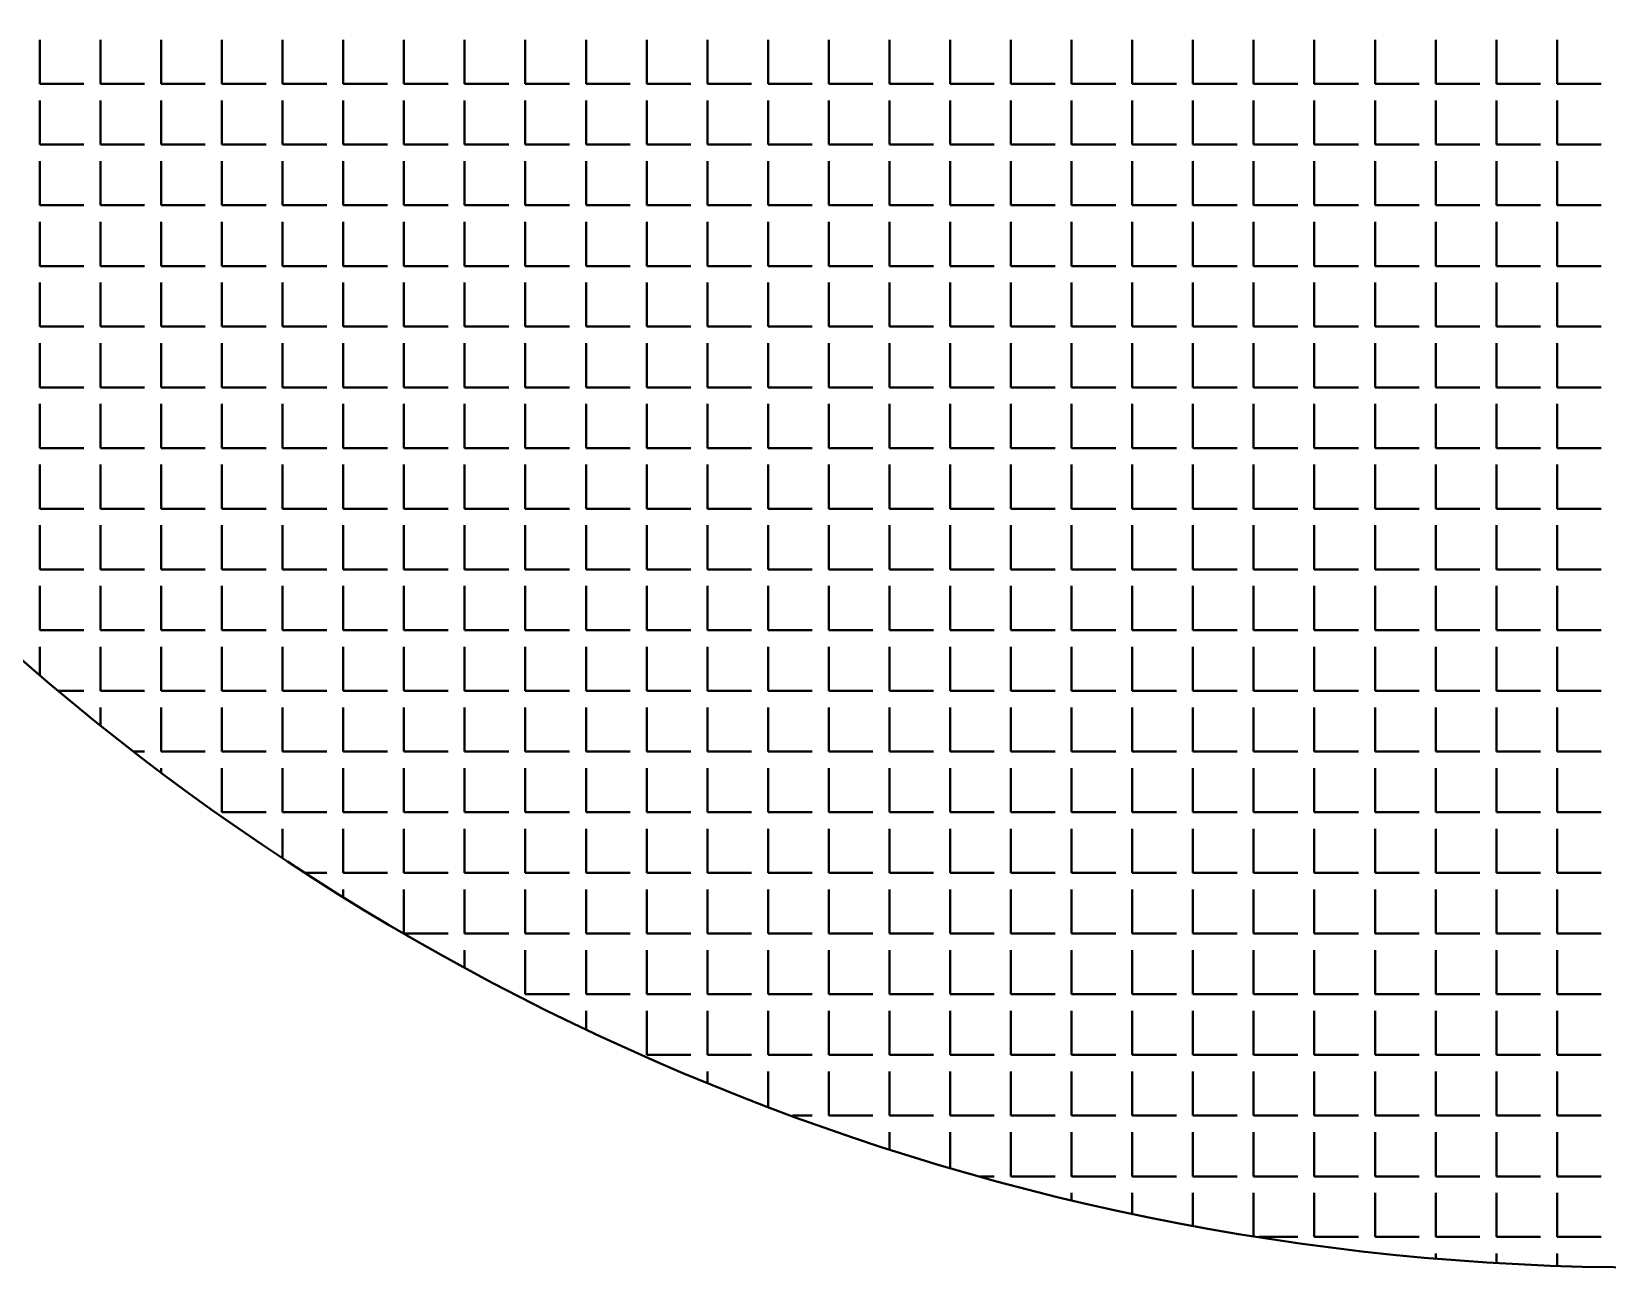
# Model space of a CAD drawing. Header units: millimetres. Extents: x 895788 to 1136524, y -21936 to 400945.
# Drawn here: x 929098.11 to 929119.49, y 271130.53 to 271147.3 of the extents above; entities that cross this region are included whole.
import ezdxf

# ---------------------------------------------------------------- set-up
doc = ezdxf.new("R2010")
doc.units = ezdxf.units.MM
doc.layers.add('GRANIT', color=10, linetype='Continuous', lineweight=30)

msp = doc.modelspace()

# ---------------------------------------------------------------- linework, layer by layer
at = {"layer": 'GRANIT', "color": 0, "linetype": 'Continuous', "lineweight": 40}
for p, q in [((929098.219, 271146.593), (929098.219, 271147.192)), ((929099.043, 271146.593), (929099.043, 271147.192)), ((929099.866, 271146.593), (929099.866, 271147.192)), ((929100.69, 271146.593), (929100.69, 271147.192)), ((929101.513, 271146.593), (929101.513, 271147.192)), ((929102.337, 271146.593), (929102.337, 271147.192)), ((929103.16, 271146.593), (929103.16, 271147.192)), ((929103.984, 271146.593), (929103.984, 271147.192)), ((929104.807, 271146.593), (929104.807, 271147.192)), ((929105.631, 271146.593), (929105.631, 271147.192)), ((929106.455, 271146.593), (929106.455, 271147.192)), ((929107.278, 271146.593), (929107.278, 271147.192)), ((929108.102, 271146.593), (929108.102, 271147.192)), ((929108.925, 271146.593), (929108.925, 271147.192)), ((929109.749, 271146.593), (929109.749, 271147.192)), ((929110.572, 271146.593), (929110.572, 271147.192)), ((929111.396, 271146.593), (929111.396, 271147.192)), ((929112.219, 271146.593), (929112.219, 271147.192)), ((929113.043, 271146.593), (929113.043, 271147.192)), ((929113.866, 271146.593), (929113.866, 271147.192)), ((929114.69, 271146.593), (929114.69, 271147.192)), ((929115.513, 271146.593), (929115.513, 271147.192)), ((929116.337, 271146.593), (929116.337, 271147.192)), ((929117.16, 271146.593), (929117.16, 271147.192)), ((929117.984, 271146.593), (929117.984, 271147.192)), ((929118.807, 271146.593), (929118.807, 271147.192)), ((929098.219, 271146.593), (929098.818, 271146.593)), ((929099.043, 271146.593), (929099.642, 271146.593)), ((929099.866, 271146.593), (929100.465, 271146.593)), ((929100.69, 271146.593), (929101.289, 271146.593)), ((929101.513, 271146.593), (929102.112, 271146.593)), ((929102.337, 271146.593), (929102.936, 271146.593)), ((929103.16, 271146.593), (929103.759, 271146.593)), ((929103.984, 271146.593), (929104.583, 271146.593)), ((929104.807, 271146.593), (929105.406, 271146.593)), ((929105.631, 271146.593), (929106.23, 271146.593)), ((929106.455, 271146.593), (929107.053, 271146.593)), ((929107.278, 271146.593), (929107.877, 271146.593)), ((929108.102, 271146.593), (929108.701, 271146.593)), ((929108.925, 271146.593), (929109.524, 271146.593)), ((929109.749, 271146.593), (929110.348, 271146.593)), ((929110.572, 271146.593), (929111.171, 271146.593)), ((929111.396, 271146.593), (929111.995, 271146.593)), ((929112.219, 271146.593), (929112.818, 271146.593)), ((929113.043, 271146.593), (929113.642, 271146.593)), ((929113.866, 271146.593), (929114.465, 271146.593)), ((929114.69, 271146.593), (929115.289, 271146.593)), ((929115.513, 271146.593), (929116.112, 271146.593)), ((929116.337, 271146.593), (929116.936, 271146.593)), ((929117.16, 271146.593), (929117.759, 271146.593)), ((929117.984, 271146.593), (929118.583, 271146.593)), ((929118.807, 271146.593), (929119.406, 271146.593)), ((929098.219, 271145.769), (929098.219, 271146.368)), ((929099.043, 271145.769), (929099.043, 271146.368)), ((929099.866, 271145.769), (929099.866, 271146.368)), ((929100.69, 271145.769), (929100.69, 271146.368)), ((929101.513, 271145.769), (929101.513, 271146.368)), ((929102.337, 271145.769), (929102.337, 271146.368)), ((929103.16, 271145.769), (929103.16, 271146.368)), ((929103.984, 271145.769), (929103.984, 271146.368)), ((929104.807, 271145.769), (929104.807, 271146.368)), ((929105.631, 271145.769), (929105.631, 271146.368)), ((929106.455, 271145.769), (929106.455, 271146.368)), ((929107.278, 271145.769), (929107.278, 271146.368)), ((929108.102, 271145.769), (929108.102, 271146.368)), ((929108.925, 271145.769), (929108.925, 271146.368)), ((929109.749, 271145.769), (929109.749, 271146.368)), ((929110.572, 271145.769), (929110.572, 271146.368)), ((929111.396, 271145.769), (929111.396, 271146.368)), ((929112.219, 271145.769), (929112.219, 271146.368)), ((929113.043, 271145.769), (929113.043, 271146.368)), ((929113.866, 271145.769), (929113.866, 271146.368)), ((929114.69, 271145.769), (929114.69, 271146.368)), ((929115.513, 271145.769), (929115.513, 271146.368)), ((929116.337, 271145.769), (929116.337, 271146.368)), ((929117.16, 271145.769), (929117.16, 271146.368)), ((929117.984, 271145.769), (929117.984, 271146.368)), ((929118.807, 271145.769), (929118.807, 271146.368)), ((929098.219, 271145.769), (929098.818, 271145.769)), ((929099.043, 271145.769), (929099.642, 271145.769)), ((929099.866, 271145.769), (929100.465, 271145.769)), ((929100.69, 271145.769), (929101.289, 271145.769)), ((929101.513, 271145.769), (929102.112, 271145.769)), ((929102.337, 271145.769), (929102.936, 271145.769)), ((929103.16, 271145.769), (929103.759, 271145.769)), ((929103.984, 271145.769), (929104.583, 271145.769)), ((929104.807, 271145.769), (929105.406, 271145.769)), ((929105.631, 271145.769), (929106.23, 271145.769)), ((929106.455, 271145.769), (929107.053, 271145.769)), ((929107.278, 271145.769), (929107.877, 271145.769)), ((929108.102, 271145.769), (929108.701, 271145.769)), ((929108.925, 271145.769), (929109.524, 271145.769)), ((929109.749, 271145.769), (929110.348, 271145.769)), ((929110.572, 271145.769), (929111.171, 271145.769)), ((929111.396, 271145.769), (929111.995, 271145.769)), ((929112.219, 271145.769), (929112.818, 271145.769)), ((929113.043, 271145.769), (929113.642, 271145.769)), ((929113.866, 271145.769), (929114.465, 271145.769)), ((929114.69, 271145.769), (929115.289, 271145.769)), ((929115.513, 271145.769), (929116.112, 271145.769)), ((929116.337, 271145.769), (929116.936, 271145.769)), ((929117.16, 271145.769), (929117.759, 271145.769)), ((929117.984, 271145.769), (929118.583, 271145.769)), ((929118.807, 271145.769), (929119.406, 271145.769)), ((929098.219, 271144.946), (929098.219, 271145.545)), ((929099.043, 271144.946), (929099.043, 271145.545)), ((929099.866, 271144.946), (929099.866, 271145.545)), ((929100.69, 271144.946), (929100.69, 271145.545)), ((929101.513, 271144.946), (929101.513, 271145.545)), ((929102.337, 271144.946), (929102.337, 271145.545)), ((929103.16, 271144.946), (929103.16, 271145.545)), ((929103.984, 271144.946), (929103.984, 271145.545)), ((929104.807, 271144.946), (929104.807, 271145.545)), ((929105.631, 271144.946), (929105.631, 271145.545)), ((929106.455, 271144.946), (929106.455, 271145.545)), ((929107.278, 271144.946), (929107.278, 271145.545)), ((929108.102, 271144.946), (929108.102, 271145.545)), ((929108.925, 271144.946), (929108.925, 271145.545)), ((929109.749, 271144.946), (929109.749, 271145.545)), ((929110.572, 271144.946), (929110.572, 271145.545)), ((929111.396, 271144.946), (929111.396, 271145.545)), ((929112.219, 271144.946), (929112.219, 271145.545)), ((929113.043, 271144.946), (929113.043, 271145.545)), ((929113.866, 271144.946), (929113.866, 271145.545)), ((929114.69, 271144.946), (929114.69, 271145.545)), ((929115.513, 271144.946), (929115.513, 271145.545)), ((929116.337, 271144.946), (929116.337, 271145.545)), ((929117.16, 271144.946), (929117.16, 271145.545)), ((929117.984, 271144.946), (929117.984, 271145.545)), ((929118.807, 271144.946), (929118.807, 271145.545)), ((929098.219, 271144.946), (929098.818, 271144.946)), ((929099.043, 271144.946), (929099.642, 271144.946)), ((929099.866, 271144.946), (929100.465, 271144.946)), ((929100.69, 271144.946), (929101.289, 271144.946)), ((929101.513, 271144.946), (929102.112, 271144.946)), ((929102.337, 271144.946), (929102.936, 271144.946)), ((929103.16, 271144.946), (929103.759, 271144.946)), ((929103.984, 271144.946), (929104.583, 271144.946)), ((929104.807, 271144.946), (929105.406, 271144.946)), ((929105.631, 271144.946), (929106.23, 271144.946)), ((929106.455, 271144.946), (929107.053, 271144.946)), ((929107.278, 271144.946), (929107.877, 271144.946)), ((929108.102, 271144.946), (929108.701, 271144.946)), ((929108.925, 271144.946), (929109.524, 271144.946)), ((929109.749, 271144.946), (929110.348, 271144.946)), ((929110.572, 271144.946), (929111.171, 271144.946)), ((929111.396, 271144.946), (929111.995, 271144.946)), ((929112.219, 271144.946), (929112.818, 271144.946)), ((929113.043, 271144.946), (929113.642, 271144.946)), ((929113.866, 271144.946), (929114.465, 271144.946)), ((929114.69, 271144.946), (929115.289, 271144.946)), ((929115.513, 271144.946), (929116.112, 271144.946)), ((929116.337, 271144.946), (929116.936, 271144.946)), ((929117.16, 271144.946), (929117.759, 271144.946)), ((929117.984, 271144.946), (929118.583, 271144.946)), ((929118.807, 271144.946), (929119.406, 271144.946)), ((929098.219, 271144.122), (929098.219, 271144.721)), ((929099.043, 271144.122), (929099.043, 271144.721)), ((929099.866, 271144.122), (929099.866, 271144.721)), ((929100.69, 271144.122), (929100.69, 271144.721)), ((929101.513, 271144.122), (929101.513, 271144.721)), ((929102.337, 271144.122), (929102.337, 271144.721)), ((929103.16, 271144.122), (929103.16, 271144.721)), ((929103.984, 271144.122), (929103.984, 271144.721)), ((929104.807, 271144.122), (929104.807, 271144.721)), ((929105.631, 271144.122), (929105.631, 271144.721)), ((929106.455, 271144.122), (929106.455, 271144.721)), ((929107.278, 271144.122), (929107.278, 271144.721)), ((929108.102, 271144.122), (929108.102, 271144.721)), ((929108.925, 271144.122), (929108.925, 271144.721)), ((929109.749, 271144.122), (929109.749, 271144.721)), ((929110.572, 271144.122), (929110.572, 271144.721)), ((929111.396, 271144.122), (929111.396, 271144.721)), ((929112.219, 271144.122), (929112.219, 271144.721)), ((929113.043, 271144.122), (929113.043, 271144.721)), ((929113.866, 271144.122), (929113.866, 271144.721)), ((929114.69, 271144.122), (929114.69, 271144.721)), ((929115.513, 271144.122), (929115.513, 271144.721)), ((929116.337, 271144.122), (929116.337, 271144.721)), ((929117.16, 271144.122), (929117.16, 271144.721)), ((929117.984, 271144.122), (929117.984, 271144.721)), ((929118.807, 271144.122), (929118.807, 271144.721)), ((929098.219, 271144.122), (929098.818, 271144.122)), ((929099.043, 271144.122), (929099.642, 271144.122)), ((929099.866, 271144.122), (929100.465, 271144.122)), ((929100.69, 271144.122), (929101.289, 271144.122)), ((929101.513, 271144.122), (929102.112, 271144.122)), ((929102.337, 271144.122), (929102.936, 271144.122)), ((929103.16, 271144.122), (929103.759, 271144.122)), ((929103.984, 271144.122), (929104.583, 271144.122)), ((929104.807, 271144.122), (929105.406, 271144.122)), ((929105.631, 271144.122), (929106.23, 271144.122)), ((929106.455, 271144.122), (929107.053, 271144.122)), ((929107.278, 271144.122), (929107.877, 271144.122)), ((929108.102, 271144.122), (929108.701, 271144.122)), ((929108.925, 271144.122), (929109.524, 271144.122)), ((929109.749, 271144.122), (929110.348, 271144.122)), ((929110.572, 271144.122), (929111.171, 271144.122)), ((929111.396, 271144.122), (929111.995, 271144.122)), ((929112.219, 271144.122), (929112.818, 271144.122)), ((929113.043, 271144.122), (929113.642, 271144.122)), ((929113.866, 271144.122), (929114.465, 271144.122)), ((929114.69, 271144.122), (929115.289, 271144.122)), ((929115.513, 271144.122), (929116.112, 271144.122)), ((929116.337, 271144.122), (929116.936, 271144.122)), ((929117.16, 271144.122), (929117.759, 271144.122)), ((929117.984, 271144.122), (929118.583, 271144.122)), ((929118.807, 271144.122), (929119.406, 271144.122)), ((929098.219, 271143.299), (929098.219, 271143.898)), ((929099.043, 271143.299), (929099.043, 271143.898)), ((929099.866, 271143.299), (929099.866, 271143.898)), ((929100.69, 271143.299), (929100.69, 271143.898)), ((929101.513, 271143.299), (929101.513, 271143.898)), ((929102.337, 271143.299), (929102.337, 271143.898)), ((929103.16, 271143.299), (929103.16, 271143.898)), ((929103.984, 271143.299), (929103.984, 271143.898)), ((929104.807, 271143.299), (929104.807, 271143.898)), ((929105.631, 271143.299), (929105.631, 271143.898)), ((929106.455, 271143.299), (929106.455, 271143.898)), ((929107.278, 271143.299), (929107.278, 271143.898)), ((929108.102, 271143.299), (929108.102, 271143.898)), ((929108.925, 271143.299), (929108.925, 271143.898)), ((929109.749, 271143.299), (929109.749, 271143.898)), ((929110.572, 271143.299), (929110.572, 271143.898)), ((929111.396, 271143.299), (929111.396, 271143.898)), ((929112.219, 271143.299), (929112.219, 271143.898)), ((929113.043, 271143.299), (929113.043, 271143.898)), ((929113.866, 271143.299), (929113.866, 271143.898)), ((929114.69, 271143.299), (929114.69, 271143.898)), ((929115.513, 271143.299), (929115.513, 271143.898)), ((929116.337, 271143.299), (929116.337, 271143.898)), ((929117.16, 271143.299), (929117.16, 271143.898)), ((929117.984, 271143.299), (929117.984, 271143.898)), ((929118.807, 271143.299), (929118.807, 271143.898)), ((929098.219, 271143.299), (929098.818, 271143.299)), ((929099.043, 271143.299), (929099.642, 271143.299)), ((929099.866, 271143.299), (929100.465, 271143.299)), ((929100.69, 271143.299), (929101.289, 271143.299)), ((929101.513, 271143.299), (929102.112, 271143.299)), ((929102.337, 271143.299), (929102.936, 271143.299)), ((929103.16, 271143.299), (929103.759, 271143.299)), ((929103.984, 271143.299), (929104.583, 271143.299)), ((929104.807, 271143.299), (929105.406, 271143.299)), ((929105.631, 271143.299), (929106.23, 271143.299)), ((929106.455, 271143.299), (929107.053, 271143.299)), ((929107.278, 271143.299), (929107.877, 271143.299)), ((929108.102, 271143.299), (929108.701, 271143.299)), ((929108.925, 271143.299), (929109.524, 271143.299)), ((929109.749, 271143.299), (929110.348, 271143.299)), ((929110.572, 271143.299), (929111.171, 271143.299)), ((929111.396, 271143.299), (929111.995, 271143.299)), ((929112.219, 271143.299), (929112.818, 271143.299)), ((929113.043, 271143.299), (929113.642, 271143.299)), ((929113.866, 271143.299), (929114.465, 271143.299)), ((929114.69, 271143.299), (929115.289, 271143.299)), ((929115.513, 271143.299), (929116.112, 271143.299)), ((929116.337, 271143.299), (929116.936, 271143.299)), ((929117.16, 271143.299), (929117.759, 271143.299)), ((929117.984, 271143.299), (929118.583, 271143.299)), ((929118.807, 271143.299), (929119.406, 271143.299)), ((929098.219, 271142.475), (929098.219, 271143.074)), ((929099.043, 271142.475), (929099.043, 271143.074)), ((929099.866, 271142.475), (929099.866, 271143.074)), ((929100.69, 271142.475), (929100.69, 271143.074)), ((929101.513, 271142.475), (929101.513, 271143.074)), ((929102.337, 271142.475), (929102.337, 271143.074)), ((929103.16, 271142.475), (929103.16, 271143.074)), ((929103.984, 271142.475), (929103.984, 271143.074)), ((929104.807, 271142.475), (929104.807, 271143.074)), ((929105.631, 271142.475), (929105.631, 271143.074)), ((929106.455, 271142.475), (929106.455, 271143.074)), ((929107.278, 271142.475), (929107.278, 271143.074)), ((929108.102, 271142.475), (929108.102, 271143.074)), ((929108.925, 271142.475), (929108.925, 271143.074)), ((929109.749, 271142.475), (929109.749, 271143.074)), ((929110.572, 271142.475), (929110.572, 271143.074)), ((929111.396, 271142.475), (929111.396, 271143.074)), ((929112.219, 271142.475), (929112.219, 271143.074)), ((929113.043, 271142.475), (929113.043, 271143.074)), ((929113.866, 271142.475), (929113.866, 271143.074)), ((929114.69, 271142.475), (929114.69, 271143.074)), ((929115.513, 271142.475), (929115.513, 271143.074)), ((929116.337, 271142.475), (929116.337, 271143.074)), ((929117.16, 271142.475), (929117.16, 271143.074)), ((929117.984, 271142.475), (929117.984, 271143.074)), ((929118.807, 271142.475), (929118.807, 271143.074)), ((929098.219, 271142.475), (929098.818, 271142.475)), ((929099.043, 271142.475), (929099.642, 271142.475)), ((929099.866, 271142.475), (929100.465, 271142.475)), ((929100.69, 271142.475), (929101.289, 271142.475)), ((929101.513, 271142.475), (929102.112, 271142.475)), ((929102.337, 271142.475), (929102.936, 271142.475)), ((929103.16, 271142.475), (929103.759, 271142.475)), ((929103.984, 271142.475), (929104.583, 271142.475)), ((929104.807, 271142.475), (929105.406, 271142.475)), ((929105.631, 271142.475), (929106.23, 271142.475)), ((929106.455, 271142.475), (929107.053, 271142.475)), ((929107.278, 271142.475), (929107.877, 271142.475)), ((929108.102, 271142.475), (929108.701, 271142.475)), ((929108.925, 271142.475), (929109.524, 271142.475)), ((929109.749, 271142.475), (929110.348, 271142.475)), ((929110.572, 271142.475), (929111.171, 271142.475)), ((929111.396, 271142.475), (929111.995, 271142.475)), ((929112.219, 271142.475), (929112.818, 271142.475)), ((929113.043, 271142.475), (929113.642, 271142.475)), ((929113.866, 271142.475), (929114.465, 271142.475)), ((929114.69, 271142.475), (929115.289, 271142.475)), ((929115.513, 271142.475), (929116.112, 271142.475)), ((929116.337, 271142.475), (929116.936, 271142.475)), ((929117.16, 271142.475), (929117.759, 271142.475)), ((929117.984, 271142.475), (929118.583, 271142.475)), ((929118.807, 271142.475), (929119.406, 271142.475)), ((929098.219, 271141.652), (929098.219, 271142.251)), ((929099.043, 271141.652), (929099.043, 271142.251)), ((929099.866, 271141.652), (929099.866, 271142.251)), ((929100.69, 271141.652), (929100.69, 271142.251)), ((929101.513, 271141.652), (929101.513, 271142.251)), ((929102.337, 271141.652), (929102.337, 271142.251)), ((929103.16, 271141.652), (929103.16, 271142.251)), ((929103.984, 271141.652), (929103.984, 271142.251)), ((929104.807, 271141.652), (929104.807, 271142.251)), ((929105.631, 271141.652), (929105.631, 271142.251)), ((929106.455, 271141.652), (929106.455, 271142.251)), ((929107.278, 271141.652), (929107.278, 271142.251)), ((929108.102, 271141.652), (929108.102, 271142.251)), ((929108.925, 271141.652), (929108.925, 271142.251)), ((929109.749, 271141.652), (929109.749, 271142.251)), ((929110.572, 271141.652), (929110.572, 271142.251)), ((929111.396, 271141.652), (929111.396, 271142.251)), ((929112.219, 271141.652), (929112.219, 271142.251)), ((929113.043, 271141.652), (929113.043, 271142.251)), ((929113.866, 271141.652), (929113.866, 271142.251)), ((929114.69, 271141.652), (929114.69, 271142.251)), ((929115.513, 271141.652), (929115.513, 271142.251)), ((929116.337, 271141.652), (929116.337, 271142.251)), ((929117.16, 271141.652), (929117.16, 271142.251)), ((929117.984, 271141.652), (929117.984, 271142.251)), ((929118.807, 271141.652), (929118.807, 271142.251)), ((929098.219, 271141.652), (929098.818, 271141.652)), ((929099.043, 271141.652), (929099.642, 271141.652)), ((929099.866, 271141.652), (929100.465, 271141.652)), ((929100.69, 271141.652), (929101.289, 271141.652)), ((929101.513, 271141.652), (929102.112, 271141.652)), ((929102.337, 271141.652), (929102.936, 271141.652)), ((929103.16, 271141.652), (929103.759, 271141.652)), ((929103.984, 271141.652), (929104.583, 271141.652)), ((929104.807, 271141.652), (929105.406, 271141.652)), ((929105.631, 271141.652), (929106.23, 271141.652)), ((929106.455, 271141.652), (929107.053, 271141.652)), ((929107.278, 271141.652), (929107.877, 271141.652)), ((929108.102, 271141.652), (929108.701, 271141.652)), ((929108.925, 271141.652), (929109.524, 271141.652)), ((929109.749, 271141.652), (929110.348, 271141.652)), ((929110.572, 271141.652), (929111.171, 271141.652)), ((929111.396, 271141.652), (929111.995, 271141.652)), ((929112.219, 271141.652), (929112.818, 271141.652)), ((929113.043, 271141.652), (929113.642, 271141.652)), ((929113.866, 271141.652), (929114.465, 271141.652)), ((929114.69, 271141.652), (929115.289, 271141.652)), ((929115.513, 271141.652), (929116.112, 271141.652)), ((929116.337, 271141.652), (929116.936, 271141.652)), ((929117.16, 271141.652), (929117.759, 271141.652)), ((929117.984, 271141.652), (929118.583, 271141.652)), ((929118.807, 271141.652), (929119.406, 271141.652)), ((929098.219, 271140.828), (929098.219, 271141.427)), ((929099.043, 271140.828), (929099.043, 271141.427)), ((929099.866, 271140.828), (929099.866, 271141.427)), ((929100.69, 271140.828), (929100.69, 271141.427)), ((929101.513, 271140.828), (929101.513, 271141.427)), ((929102.337, 271140.828), (929102.337, 271141.427)), ((929103.16, 271140.828), (929103.16, 271141.427)), ((929103.984, 271140.828), (929103.984, 271141.427)), ((929104.807, 271140.828), (929104.807, 271141.427)), ((929105.631, 271140.828), (929105.631, 271141.427)), ((929106.455, 271140.828), (929106.455, 271141.427)), ((929107.278, 271140.828), (929107.278, 271141.427)), ((929108.102, 271140.828), (929108.102, 271141.427)), ((929108.925, 271140.828), (929108.925, 271141.427)), ((929109.749, 271140.828), (929109.749, 271141.427)), ((929110.572, 271140.828), (929110.572, 271141.427)), ((929111.396, 271140.828), (929111.396, 271141.427)), ((929112.219, 271140.828), (929112.219, 271141.427)), ((929113.043, 271140.828), (929113.043, 271141.427)), ((929113.866, 271140.828), (929113.866, 271141.427)), ((929114.69, 271140.828), (929114.69, 271141.427)), ((929115.513, 271140.828), (929115.513, 271141.427)), ((929116.337, 271140.828), (929116.337, 271141.427)), ((929117.16, 271140.828), (929117.16, 271141.427)), ((929117.984, 271140.828), (929117.984, 271141.427)), ((929118.807, 271140.828), (929118.807, 271141.427)), ((929098.219, 271140.828), (929098.818, 271140.828)), ((929099.043, 271140.828), (929099.642, 271140.828)), ((929099.866, 271140.828), (929100.465, 271140.828)), ((929100.69, 271140.828), (929101.289, 271140.828)), ((929101.513, 271140.828), (929102.112, 271140.828)), ((929102.337, 271140.828), (929102.936, 271140.828)), ((929103.16, 271140.828), (929103.759, 271140.828)), ((929103.984, 271140.828), (929104.583, 271140.828)), ((929104.807, 271140.828), (929105.406, 271140.828)), ((929105.631, 271140.828), (929106.23, 271140.828)), ((929106.455, 271140.828), (929107.053, 271140.828)), ((929107.278, 271140.828), (929107.877, 271140.828)), ((929108.102, 271140.828), (929108.701, 271140.828)), ((929108.925, 271140.828), (929109.524, 271140.828)), ((929109.749, 271140.828), (929110.348, 271140.828)), ((929110.572, 271140.828), (929111.171, 271140.828)), ((929111.396, 271140.828), (929111.995, 271140.828)), ((929112.219, 271140.828), (929112.818, 271140.828)), ((929113.043, 271140.828), (929113.642, 271140.828)), ((929113.866, 271140.828), (929114.465, 271140.828)), ((929114.69, 271140.828), (929115.289, 271140.828)), ((929115.513, 271140.828), (929116.112, 271140.828)), ((929116.337, 271140.828), (929116.936, 271140.828)), ((929117.16, 271140.828), (929117.759, 271140.828)), ((929117.984, 271140.828), (929118.583, 271140.828)), ((929118.807, 271140.828), (929119.406, 271140.828)), ((929098.219, 271140.005), (929098.219, 271140.604)), ((929099.043, 271140.005), (929099.043, 271140.604)), ((929099.866, 271140.005), (929099.866, 271140.604)), ((929100.69, 271140.005), (929100.69, 271140.604)), ((929101.513, 271140.005), (929101.513, 271140.604)), ((929102.337, 271140.005), (929102.337, 271140.604)), ((929103.16, 271140.005), (929103.16, 271140.604)), ((929103.984, 271140.005), (929103.984, 271140.604)), ((929104.807, 271140.005), (929104.807, 271140.604)), ((929105.631, 271140.005), (929105.631, 271140.604)), ((929106.455, 271140.005), (929106.455, 271140.604)), ((929107.278, 271140.005), (929107.278, 271140.604)), ((929108.102, 271140.005), (929108.102, 271140.604)), ((929108.925, 271140.005), (929108.925, 271140.604)), ((929109.749, 271140.005), (929109.749, 271140.604)), ((929110.572, 271140.005), (929110.572, 271140.604)), ((929111.396, 271140.005), (929111.396, 271140.604)), ((929112.219, 271140.005), (929112.219, 271140.604)), ((929113.043, 271140.005), (929113.043, 271140.604)), ((929113.866, 271140.005), (929113.866, 271140.604)), ((929114.69, 271140.005), (929114.69, 271140.604)), ((929115.513, 271140.005), (929115.513, 271140.604)), ((929116.337, 271140.005), (929116.337, 271140.604)), ((929117.16, 271140.005), (929117.16, 271140.604)), ((929117.984, 271140.005), (929117.984, 271140.604)), ((929118.807, 271140.005), (929118.807, 271140.604)), ((929098.219, 271140.005), (929098.818, 271140.005)), ((929099.043, 271140.005), (929099.642, 271140.005)), ((929099.866, 271140.005), (929100.465, 271140.005)), ((929100.69, 271140.005), (929101.289, 271140.005)), ((929101.513, 271140.005), (929102.112, 271140.005)), ((929102.337, 271140.005), (929102.936, 271140.005)), ((929103.16, 271140.005), (929103.759, 271140.005)), ((929103.984, 271140.005), (929104.583, 271140.005)), ((929104.807, 271140.005), (929105.406, 271140.005)), ((929105.631, 271140.005), (929106.23, 271140.005)), ((929106.455, 271140.005), (929107.053, 271140.005)), ((929107.278, 271140.005), (929107.877, 271140.005)), ((929108.102, 271140.005), (929108.701, 271140.005)), ((929108.925, 271140.005), (929109.524, 271140.005)), ((929109.749, 271140.005), (929110.348, 271140.005)), ((929110.572, 271140.005), (929111.171, 271140.005)), ((929111.396, 271140.005), (929111.995, 271140.005)), ((929112.219, 271140.005), (929112.818, 271140.005)), ((929113.043, 271140.005), (929113.642, 271140.005)), ((929113.866, 271140.005), (929114.465, 271140.005)), ((929114.69, 271140.005), (929115.289, 271140.005)), ((929115.513, 271140.005), (929116.112, 271140.005)), ((929116.337, 271140.005), (929116.936, 271140.005)), ((929117.16, 271140.005), (929117.759, 271140.005)), ((929117.984, 271140.005), (929118.583, 271140.005)), ((929118.807, 271140.005), (929119.406, 271140.005)), ((929098.219, 271139.181), (929098.219, 271139.78)), ((929099.043, 271139.181), (929099.043, 271139.78)), ((929099.866, 271139.181), (929099.866, 271139.78)), ((929100.69, 271139.181), (929100.69, 271139.78)), ((929101.513, 271139.181), (929101.513, 271139.78)), ((929102.337, 271139.181), (929102.337, 271139.78)), ((929103.16, 271139.181), (929103.16, 271139.78)), ((929103.984, 271139.181), (929103.984, 271139.78)), ((929104.807, 271139.181), (929104.807, 271139.78)), ((929105.631, 271139.181), (929105.631, 271139.78)), ((929106.455, 271139.181), (929106.455, 271139.78)), ((929107.278, 271139.181), (929107.278, 271139.78)), ((929108.102, 271139.181), (929108.102, 271139.78)), ((929108.925, 271139.181), (929108.925, 271139.78)), ((929109.749, 271139.181), (929109.749, 271139.78)), ((929110.572, 271139.181), (929110.572, 271139.78)), ((929111.396, 271139.181), (929111.396, 271139.78)), ((929112.219, 271139.181), (929112.219, 271139.78)), ((929113.043, 271139.181), (929113.043, 271139.78)), ((929113.866, 271139.181), (929113.866, 271139.78)), ((929114.69, 271139.181), (929114.69, 271139.78)), ((929115.513, 271139.181), (929115.513, 271139.78)), ((929116.337, 271139.181), (929116.337, 271139.78)), ((929117.16, 271139.181), (929117.16, 271139.78)), ((929117.984, 271139.181), (929117.984, 271139.78)), ((929118.807, 271139.181), (929118.807, 271139.78)), ((929098.219, 271139.181), (929098.818, 271139.181)), ((929099.043, 271139.181), (929099.642, 271139.181)), ((929099.866, 271139.181), (929100.465, 271139.181)), ((929100.69, 271139.181), (929101.289, 271139.181)), ((929101.513, 271139.181), (929102.112, 271139.181)), ((929102.337, 271139.181), (929102.936, 271139.181)), ((929103.16, 271139.181), (929103.759, 271139.181)), ((929103.984, 271139.181), (929104.583, 271139.181)), ((929104.807, 271139.181), (929105.406, 271139.181)), ((929105.631, 271139.181), (929106.23, 271139.181)), ((929106.455, 271139.181), (929107.053, 271139.181)), ((929107.278, 271139.181), (929107.877, 271139.181)), ((929108.102, 271139.181), (929108.701, 271139.181)), ((929108.925, 271139.181), (929109.524, 271139.181)), ((929109.749, 271139.181), (929110.348, 271139.181)), ((929110.572, 271139.181), (929111.171, 271139.181)), ((929111.396, 271139.181), (929111.995, 271139.181)), ((929112.219, 271139.181), (929112.818, 271139.181)), ((929113.043, 271139.181), (929113.642, 271139.181)), ((929113.866, 271139.181), (929114.465, 271139.181)), ((929114.69, 271139.181), (929115.289, 271139.181)), ((929115.513, 271139.181), (929116.112, 271139.181)), ((929116.337, 271139.181), (929116.936, 271139.181)), ((929117.16, 271139.181), (929117.759, 271139.181)), ((929117.984, 271139.181), (929118.583, 271139.181)), ((929118.807, 271139.181), (929119.406, 271139.181)), ((929098.219, 271138.567), (929098.219, 271138.956)), ((929099.043, 271138.358), (929099.043, 271138.956)), ((929099.866, 271138.358), (929099.866, 271138.956)), ((929100.69, 271138.358), (929100.69, 271138.956)), ((929101.513, 271138.358), (929101.513, 271138.956)), ((929102.337, 271138.358), (929102.337, 271138.956)), ((929103.16, 271138.358), (929103.16, 271138.956)), ((929103.984, 271138.358), (929103.984, 271138.956)), ((929104.807, 271138.358), (929104.807, 271138.956)), ((929105.631, 271138.358), (929105.631, 271138.956)), ((929106.455, 271138.358), (929106.455, 271138.956)), ((929107.278, 271138.358), (929107.278, 271138.956)), ((929108.102, 271138.358), (929108.102, 271138.956)), ((929108.925, 271138.358), (929108.925, 271138.956)), ((929109.749, 271138.358), (929109.749, 271138.956)), ((929110.572, 271138.358), (929110.572, 271138.956)), ((929111.396, 271138.358), (929111.396, 271138.956)), ((929112.219, 271138.358), (929112.219, 271138.956)), ((929113.043, 271138.358), (929113.043, 271138.956)), ((929113.866, 271138.358), (929113.866, 271138.956)), ((929114.69, 271138.358), (929114.69, 271138.956)), ((929115.513, 271138.358), (929115.513, 271138.956)), ((929116.337, 271138.358), (929116.337, 271138.956)), ((929117.16, 271138.358), (929117.16, 271138.956)), ((929117.984, 271138.358), (929117.984, 271138.956)), ((929118.807, 271138.358), (929118.807, 271138.956)), ((929098.468, 271138.358), (929098.818, 271138.358)), ((929099.043, 271138.358), (929099.642, 271138.358)), ((929099.866, 271138.358), (929100.465, 271138.358)), ((929100.69, 271138.358), (929101.289, 271138.358)), ((929101.513, 271138.358), (929102.112, 271138.358)), ((929102.337, 271138.358), (929102.936, 271138.358)), ((929103.16, 271138.358), (929103.759, 271138.358)), ((929103.984, 271138.358), (929104.583, 271138.358)), ((929104.807, 271138.358), (929105.406, 271138.358)), ((929105.631, 271138.358), (929106.23, 271138.358)), ((929106.455, 271138.358), (929107.053, 271138.358)), ((929107.278, 271138.358), (929107.877, 271138.358)), ((929108.102, 271138.358), (929108.701, 271138.358)), ((929108.925, 271138.358), (929109.524, 271138.358)), ((929109.749, 271138.358), (929110.348, 271138.358)), ((929110.572, 271138.358), (929111.171, 271138.358)), ((929111.396, 271138.358), (929111.995, 271138.358)), ((929112.219, 271138.358), (929112.818, 271138.358)), ((929113.043, 271138.358), (929113.642, 271138.358)), ((929113.866, 271138.358), (929114.465, 271138.358)), ((929114.69, 271138.358), (929115.289, 271138.358)), ((929115.513, 271138.358), (929116.112, 271138.358)), ((929116.337, 271138.358), (929116.936, 271138.358)), ((929117.16, 271138.358), (929117.759, 271138.358)), ((929117.984, 271138.358), (929118.583, 271138.358)), ((929118.807, 271138.358), (929119.406, 271138.358)), ((929099.043, 271137.887), (929099.043, 271138.133)), ((929099.866, 271137.534), (929099.866, 271138.133)), ((929100.69, 271137.534), (929100.69, 271138.133)), ((929101.513, 271137.534), (929101.513, 271138.133)), ((929102.337, 271137.534), (929102.337, 271138.133)), ((929103.16, 271137.534), (929103.16, 271138.133)), ((929103.984, 271137.534), (929103.984, 271138.133)), ((929104.807, 271137.534), (929104.807, 271138.133)), ((929105.631, 271137.534), (929105.631, 271138.133)), ((929106.455, 271137.534), (929106.455, 271138.133)), ((929107.278, 271137.534), (929107.278, 271138.133)), ((929108.102, 271137.534), (929108.102, 271138.133)), ((929108.925, 271137.534), (929108.925, 271138.133)), ((929109.749, 271137.534), (929109.749, 271138.133)), ((929110.572, 271137.534), (929110.572, 271138.133)), ((929111.396, 271137.534), (929111.396, 271138.133)), ((929112.219, 271137.534), (929112.219, 271138.133)), ((929113.043, 271137.534), (929113.043, 271138.133)), ((929113.866, 271137.534), (929113.866, 271138.133)), ((929114.69, 271137.534), (929114.69, 271138.133)), ((929115.513, 271137.534), (929115.513, 271138.133)), ((929116.337, 271137.534), (929116.337, 271138.133)), ((929117.16, 271137.534), (929117.16, 271138.133)), ((929117.984, 271137.534), (929117.984, 271138.133)), ((929118.807, 271137.534), (929118.807, 271138.133)), ((929099.492, 271137.534), (929099.642, 271137.534)), ((929099.866, 271137.534), (929100.465, 271137.534)), ((929100.69, 271137.534), (929101.289, 271137.534)), ((929101.513, 271137.534), (929102.112, 271137.534)), ((929102.337, 271137.534), (929102.936, 271137.534)), ((929103.16, 271137.534), (929103.759, 271137.534)), ((929103.984, 271137.534), (929104.583, 271137.534)), ((929104.807, 271137.534), (929105.406, 271137.534)), ((929105.631, 271137.534), (929106.23, 271137.534)), ((929106.455, 271137.534), (929107.053, 271137.534)), ((929107.278, 271137.534), (929107.877, 271137.534)), ((929108.102, 271137.534), (929108.701, 271137.534)), ((929108.925, 271137.534), (929109.524, 271137.534)), ((929109.749, 271137.534), (929110.348, 271137.534)), ((929110.572, 271137.534), (929111.171, 271137.534)), ((929111.396, 271137.534), (929111.995, 271137.534)), ((929112.219, 271137.534), (929112.818, 271137.534)), ((929113.043, 271137.534), (929113.642, 271137.534)), ((929113.866, 271137.534), (929114.465, 271137.534)), ((929114.69, 271137.534), (929115.289, 271137.534)), ((929115.513, 271137.534), (929116.112, 271137.534)), ((929116.337, 271137.534), (929116.936, 271137.534)), ((929117.16, 271137.534), (929117.759, 271137.534)), ((929117.984, 271137.534), (929118.583, 271137.534)), ((929118.807, 271137.534), (929119.406, 271137.534)), ((929099.866, 271137.249), (929099.866, 271137.309)), ((929100.69, 271136.71), (929100.69, 271137.309)), ((929101.513, 271136.71), (929101.513, 271137.309)), ((929102.337, 271136.71), (929102.337, 271137.309)), ((929103.16, 271136.71), (929103.16, 271137.309)), ((929103.984, 271136.71), (929103.984, 271137.309)), ((929104.807, 271136.71), (929104.807, 271137.309)), ((929105.631, 271136.71), (929105.631, 271137.309)), ((929106.455, 271136.71), (929106.455, 271137.309)), ((929107.278, 271136.71), (929107.278, 271137.309)), ((929108.102, 271136.71), (929108.102, 271137.309)), ((929108.925, 271136.71), (929108.925, 271137.309)), ((929109.749, 271136.71), (929109.749, 271137.309)), ((929110.572, 271136.71), (929110.572, 271137.309)), ((929111.396, 271136.71), (929111.396, 271137.309)), ((929112.219, 271136.71), (929112.219, 271137.309)), ((929113.043, 271136.71), (929113.043, 271137.309)), ((929113.866, 271136.71), (929113.866, 271137.309)), ((929114.69, 271136.71), (929114.69, 271137.309)), ((929115.513, 271136.71), (929115.513, 271137.309)), ((929116.337, 271136.71), (929116.337, 271137.309)), ((929117.16, 271136.71), (929117.16, 271137.309)), ((929117.984, 271136.71), (929117.984, 271137.309)), ((929118.807, 271136.71), (929118.807, 271137.309)), ((929100.69, 271136.71), (929101.289, 271136.71)), ((929101.513, 271136.71), (929102.112, 271136.71)), ((929102.337, 271136.71), (929102.936, 271136.71)), ((929103.16, 271136.71), (929103.759, 271136.71)), ((929103.984, 271136.71), (929104.583, 271136.71)), ((929104.807, 271136.71), (929105.406, 271136.71)), ((929105.631, 271136.71), (929106.23, 271136.71)), ((929106.455, 271136.71), (929107.053, 271136.71)), ((929107.278, 271136.71), (929107.877, 271136.71)), ((929108.102, 271136.71), (929108.701, 271136.71)), ((929108.925, 271136.71), (929109.524, 271136.71)), ((929109.749, 271136.71), (929110.348, 271136.71)), ((929110.572, 271136.71), (929111.171, 271136.71)), ((929111.396, 271136.71), (929111.995, 271136.71)), ((929112.219, 271136.71), (929112.818, 271136.71)), ((929113.043, 271136.71), (929113.642, 271136.71)), ((929113.866, 271136.71), (929114.465, 271136.71)), ((929114.69, 271136.71), (929115.289, 271136.71)), ((929115.513, 271136.71), (929116.112, 271136.71)), ((929116.337, 271136.71), (929116.936, 271136.71)), ((929117.16, 271136.71), (929117.759, 271136.71)), ((929117.984, 271136.71), (929118.583, 271136.71)), ((929118.807, 271136.71), (929119.406, 271136.71)), ((929101.513, 271136.089), (929101.513, 271136.486)), ((929102.337, 271135.887), (929102.337, 271136.486)), ((929103.16, 271135.887), (929103.16, 271136.486)), ((929103.984, 271135.887), (929103.984, 271136.486)), ((929104.807, 271135.887), (929104.807, 271136.486)), ((929105.631, 271135.887), (929105.631, 271136.486)), ((929106.455, 271135.887), (929106.455, 271136.486)), ((929107.278, 271135.887), (929107.278, 271136.486)), ((929108.102, 271135.887), (929108.102, 271136.486)), ((929108.925, 271135.887), (929108.925, 271136.486)), ((929109.749, 271135.887), (929109.749, 271136.486)), ((929110.572, 271135.887), (929110.572, 271136.486)), ((929111.396, 271135.887), (929111.396, 271136.486)), ((929112.219, 271135.887), (929112.219, 271136.486)), ((929113.043, 271135.887), (929113.043, 271136.486)), ((929113.866, 271135.887), (929113.866, 271136.486)), ((929114.69, 271135.887), (929114.69, 271136.486)), ((929115.513, 271135.887), (929115.513, 271136.486)), ((929116.337, 271135.887), (929116.337, 271136.486)), ((929117.16, 271135.887), (929117.16, 271136.486)), ((929117.984, 271135.887), (929117.984, 271136.486)), ((929118.807, 271135.887), (929118.807, 271136.486)), ((929101.823, 271135.887), (929102.112, 271135.887)), ((929102.337, 271135.887), (929102.936, 271135.887)), ((929103.16, 271135.887), (929103.759, 271135.887)), ((929103.984, 271135.887), (929104.583, 271135.887)), ((929104.807, 271135.887), (929105.406, 271135.887)), ((929105.631, 271135.887), (929106.23, 271135.887)), ((929106.455, 271135.887), (929107.053, 271135.887)), ((929107.278, 271135.887), (929107.877, 271135.887)), ((929108.102, 271135.887), (929108.701, 271135.887)), ((929108.925, 271135.887), (929109.524, 271135.887)), ((929109.749, 271135.887), (929110.348, 271135.887)), ((929110.572, 271135.887), (929111.171, 271135.887)), ((929111.396, 271135.887), (929111.995, 271135.887)), ((929112.219, 271135.887), (929112.818, 271135.887)), ((929113.043, 271135.887), (929113.642, 271135.887)), ((929113.866, 271135.887), (929114.465, 271135.887)), ((929114.69, 271135.887), (929115.289, 271135.887)), ((929115.513, 271135.887), (929116.112, 271135.887)), ((929116.337, 271135.887), (929116.936, 271135.887)), ((929117.16, 271135.887), (929117.759, 271135.887)), ((929117.984, 271135.887), (929118.583, 271135.887)), ((929118.807, 271135.887), (929119.406, 271135.887)), ((929102.337, 271135.562), (929102.337, 271135.662)), ((929103.16, 271135.068), (929103.16, 271135.662)), ((929103.984, 271135.063), (929103.984, 271135.662)), ((929104.807, 271135.063), (929104.807, 271135.662)), ((929105.631, 271135.063), (929105.631, 271135.662)), ((929106.455, 271135.063), (929106.455, 271135.662)), ((929107.278, 271135.063), (929107.278, 271135.662)), ((929108.102, 271135.063), (929108.102, 271135.662)), ((929108.925, 271135.063), (929108.925, 271135.662)), ((929109.749, 271135.063), (929109.749, 271135.662)), ((929110.572, 271135.063), (929110.572, 271135.662)), ((929111.396, 271135.063), (929111.396, 271135.662)), ((929112.219, 271135.063), (929112.219, 271135.662)), ((929113.043, 271135.063), (929113.043, 271135.662)), ((929113.866, 271135.063), (929113.866, 271135.662)), ((929114.69, 271135.063), (929114.69, 271135.662)), ((929115.513, 271135.063), (929115.513, 271135.662)), ((929116.337, 271135.063), (929116.337, 271135.662)), ((929117.16, 271135.063), (929117.16, 271135.662)), ((929117.984, 271135.063), (929117.984, 271135.662)), ((929118.807, 271135.063), (929118.807, 271135.662)), ((929103.169, 271135.063), (929103.759, 271135.063)), ((929103.984, 271135.063), (929104.583, 271135.063)), ((929104.807, 271135.063), (929105.406, 271135.063)), ((929105.631, 271135.063), (929106.23, 271135.063)), ((929106.455, 271135.063), (929107.053, 271135.063)), ((929107.278, 271135.063), (929107.877, 271135.063)), ((929108.102, 271135.063), (929108.701, 271135.063)), ((929108.925, 271135.063), (929109.524, 271135.063)), ((929109.749, 271135.063), (929110.348, 271135.063)), ((929110.572, 271135.063), (929111.171, 271135.063)), ((929111.396, 271135.063), (929111.995, 271135.063)), ((929112.219, 271135.063), (929112.818, 271135.063)), ((929113.043, 271135.063), (929113.642, 271135.063)), ((929113.866, 271135.063), (929114.465, 271135.063)), ((929114.69, 271135.063), (929115.289, 271135.063)), ((929115.513, 271135.063), (929116.112, 271135.063)), ((929116.337, 271135.063), (929116.936, 271135.063)), ((929117.16, 271135.063), (929117.759, 271135.063)), ((929117.984, 271135.063), (929118.583, 271135.063)), ((929118.807, 271135.063), (929119.406, 271135.063)), ((929103.984, 271134.606), (929103.984, 271134.839)), ((929104.807, 271134.24), (929104.807, 271134.839)), ((929105.631, 271134.24), (929105.631, 271134.839)), ((929106.455, 271134.24), (929106.455, 271134.839)), ((929107.278, 271134.24), (929107.278, 271134.839)), ((929108.102, 271134.24), (929108.102, 271134.839)), ((929108.925, 271134.24), (929108.925, 271134.839)), ((929109.749, 271134.24), (929109.749, 271134.839)), ((929110.572, 271134.24), (929110.572, 271134.839)), ((929111.396, 271134.24), (929111.396, 271134.839)), ((929112.219, 271134.24), (929112.219, 271134.839)), ((929113.043, 271134.24), (929113.043, 271134.839)), ((929113.866, 271134.24), (929113.866, 271134.839)), ((929114.69, 271134.24), (929114.69, 271134.839)), ((929115.513, 271134.24), (929115.513, 271134.839)), ((929116.337, 271134.24), (929116.337, 271134.839)), ((929117.16, 271134.24), (929117.16, 271134.839)), ((929117.984, 271134.24), (929117.984, 271134.839)), ((929118.807, 271134.24), (929118.807, 271134.839)), ((929104.807, 271134.24), (929105.406, 271134.24)), ((929105.631, 271134.24), (929106.23, 271134.24)), ((929106.455, 271134.24), (929107.053, 271134.24)), ((929107.278, 271134.24), (929107.877, 271134.24)), ((929108.102, 271134.24), (929108.701, 271134.24)), ((929108.925, 271134.24), (929109.524, 271134.24)), ((929109.749, 271134.24), (929110.348, 271134.24)), ((929110.572, 271134.24), (929111.171, 271134.24)), ((929111.396, 271134.24), (929111.995, 271134.24)), ((929112.219, 271134.24), (929112.818, 271134.24)), ((929113.043, 271134.24), (929113.642, 271134.24)), ((929113.866, 271134.24), (929114.465, 271134.24)), ((929114.69, 271134.24), (929115.289, 271134.24)), ((929115.513, 271134.24), (929116.112, 271134.24)), ((929116.337, 271134.24), (929116.936, 271134.24)), ((929117.16, 271134.24), (929117.759, 271134.24)), ((929117.984, 271134.24), (929118.583, 271134.24)), ((929118.807, 271134.24), (929119.406, 271134.24)), ((929105.631, 271133.769), (929105.631, 271134.015)), ((929106.455, 271133.416), (929106.455, 271134.015)), ((929107.278, 271133.416), (929107.278, 271134.015)), ((929108.102, 271133.416), (929108.102, 271134.015)), ((929108.925, 271133.416), (929108.925, 271134.015)), ((929109.749, 271133.416), (929109.749, 271134.015)), ((929110.572, 271133.416), (929110.572, 271134.015)), ((929111.396, 271133.416), (929111.396, 271134.015)), ((929112.219, 271133.416), (929112.219, 271134.015)), ((929113.043, 271133.416), (929113.043, 271134.015)), ((929113.866, 271133.416), (929113.866, 271134.015)), ((929114.69, 271133.416), (929114.69, 271134.015)), ((929115.513, 271133.416), (929115.513, 271134.015)), ((929116.337, 271133.416), (929116.337, 271134.015)), ((929117.16, 271133.416), (929117.16, 271134.015)), ((929117.984, 271133.416), (929117.984, 271134.015)), ((929118.807, 271133.416), (929118.807, 271134.015)), ((929106.455, 271133.416), (929107.053, 271133.416)), ((929107.278, 271133.416), (929107.877, 271133.416)), ((929108.102, 271133.416), (929108.701, 271133.416)), ((929108.925, 271133.416), (929109.524, 271133.416)), ((929109.749, 271133.416), (929110.348, 271133.416)), ((929110.572, 271133.416), (929111.171, 271133.416)), ((929111.396, 271133.416), (929111.995, 271133.416)), ((929112.219, 271133.416), (929112.818, 271133.416)), ((929113.043, 271133.416), (929113.642, 271133.416)), ((929113.866, 271133.416), (929114.465, 271133.416)), ((929114.69, 271133.416), (929115.289, 271133.416)), ((929115.513, 271133.416), (929116.112, 271133.416)), ((929116.337, 271133.416), (929116.936, 271133.416)), ((929117.16, 271133.416), (929117.759, 271133.416)), ((929117.984, 271133.416), (929118.583, 271133.416)), ((929118.807, 271133.416), (929119.406, 271133.416)), ((929107.278, 271133.041), (929107.278, 271133.192)), ((929108.102, 271132.716), (929108.102, 271133.192)), ((929108.925, 271132.593), (929108.925, 271133.192)), ((929109.749, 271132.593), (929109.749, 271133.192)), ((929110.572, 271132.593), (929110.572, 271133.192)), ((929111.396, 271132.593), (929111.396, 271133.192)), ((929112.219, 271132.593), (929112.219, 271133.192)), ((929113.043, 271132.593), (929113.043, 271133.192)), ((929113.866, 271132.593), (929113.866, 271133.192)), ((929114.69, 271132.593), (929114.69, 271133.192)), ((929115.513, 271132.593), (929115.513, 271133.192)), ((929116.337, 271132.593), (929116.337, 271133.192)), ((929117.16, 271132.593), (929117.16, 271133.192)), ((929117.984, 271132.593), (929117.984, 271133.192)), ((929118.807, 271132.593), (929118.807, 271133.192)), ((929108.432, 271132.593), (929108.701, 271132.593)), ((929108.925, 271132.593), (929109.524, 271132.593)), ((929109.749, 271132.593), (929110.348, 271132.593)), ((929110.572, 271132.593), (929111.171, 271132.593)), ((929111.396, 271132.593), (929111.995, 271132.593)), ((929112.219, 271132.593), (929112.818, 271132.593)), ((929113.043, 271132.593), (929113.642, 271132.593)), ((929113.866, 271132.593), (929114.465, 271132.593)), ((929114.69, 271132.593), (929115.289, 271132.593)), ((929115.513, 271132.593), (929116.112, 271132.593)), ((929116.337, 271132.593), (929116.936, 271132.593)), ((929117.16, 271132.593), (929117.759, 271132.593)), ((929117.984, 271132.593), (929118.583, 271132.593)), ((929118.807, 271132.593), (929119.406, 271132.593)), ((929109.749, 271132.14), (929109.749, 271132.368)), ((929110.572, 271131.887), (929110.572, 271132.368)), ((929111.396, 271131.769), (929111.396, 271132.368)), ((929112.219, 271131.769), (929112.219, 271132.368)), ((929113.043, 271131.769), (929113.043, 271132.368)), ((929113.866, 271131.769), (929113.866, 271132.368)), ((929114.69, 271131.769), (929114.69, 271132.368)), ((929115.513, 271131.769), (929115.513, 271132.368)), ((929116.337, 271131.769), (929116.337, 271132.368)), ((929117.16, 271131.769), (929117.16, 271132.368)), ((929117.984, 271131.769), (929117.984, 271132.368)), ((929118.807, 271131.769), (929118.807, 271132.368)), ((929110.983, 271131.769), (929111.171, 271131.769)), ((929111.396, 271131.769), (929111.995, 271131.769)), ((929112.219, 271131.769), (929112.818, 271131.769)), ((929113.043, 271131.769), (929113.642, 271131.769)), ((929113.866, 271131.769), (929114.465, 271131.769)), ((929114.69, 271131.769), (929115.289, 271131.769)), ((929115.513, 271131.769), (929116.112, 271131.769)), ((929116.337, 271131.769), (929116.936, 271131.769)), ((929117.16, 271131.769), (929117.759, 271131.769)), ((929117.984, 271131.769), (929118.583, 271131.769)), ((929118.807, 271131.769), (929119.406, 271131.769)), ((929112.219, 271131.449), (929112.219, 271131.545)), ((929113.043, 271131.264), (929113.043, 271131.545)), ((929113.866, 271131.1), (929113.866, 271131.545)), ((929114.69, 271130.957), (929114.69, 271131.545)), ((929115.513, 271130.946), (929115.513, 271131.545)), ((929116.337, 271130.946), (929116.337, 271131.545)), ((929117.16, 271130.946), (929117.16, 271131.545)), ((929117.984, 271130.946), (929117.984, 271131.545)), ((929118.807, 271130.946), (929118.807, 271131.545)), ((929114.759, 271130.946), (929115.289, 271130.946)), ((929115.513, 271130.946), (929116.112, 271130.946)), ((929116.337, 271130.946), (929116.936, 271130.946)), ((929117.16, 271130.946), (929117.759, 271130.946)), ((929117.984, 271130.946), (929118.583, 271130.946)), ((929118.807, 271130.946), (929119.406, 271130.946)), ((929117.16, 271130.654), (929117.16, 271130.721)), ((929117.984, 271130.594), (929117.984, 271130.721)), ((929118.807, 271130.554), (929118.807, 271130.721))]:
    msp.add_line(p, q, dxfattribs=at)
at = {"layer": 'GRANIT', "color": 0, "lineweight": 40}
msp.add_circle((929120.012, 271164.103), 33.571, dxfattribs=at)

doc.saveas('drawing.dxf')
